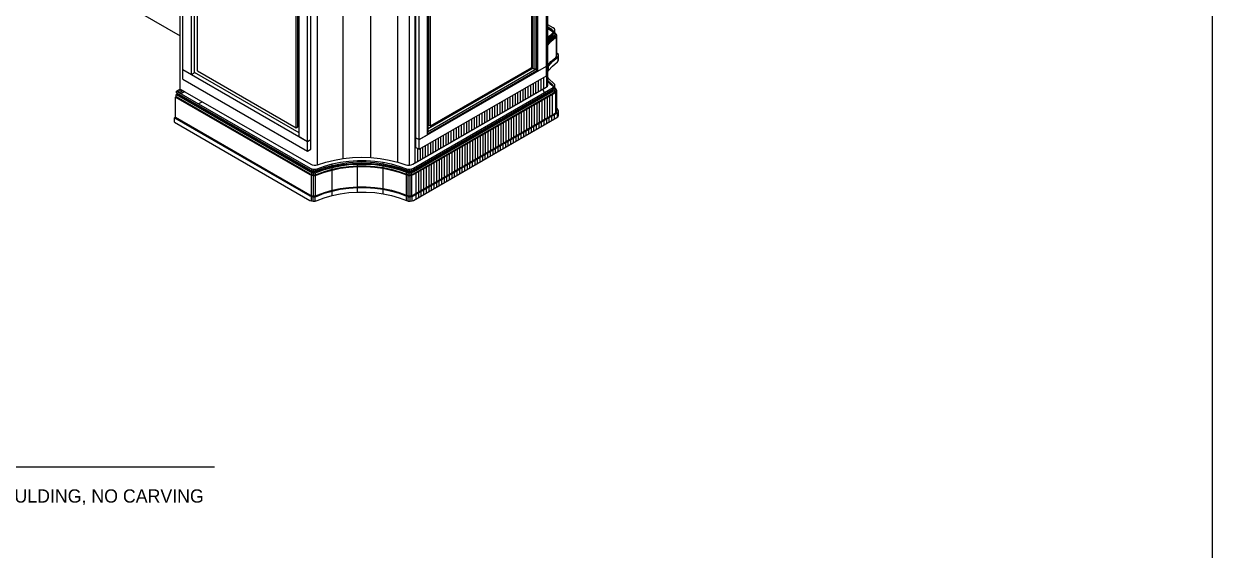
# Model space of a CAD drawing. Header units: inches. Extents: x 0.3 to 16.2, y 0.3 to 11.4.
# Drawn here: x 11.906 to 16.22, y 6.292 to 8.204 of the extents above; entities that cross this region are included whole.
import ezdxf

# ---------------------------------------------------------------- set-up
doc = ezdxf.new("R2010")
doc.units = ezdxf.units.IN
doc.header["$LTSCALE"] = 0.009843
doc.header["$MEASUREMENT"] = 0
doc.layers.add('GEOMETRY', color=7, linetype='Continuous')
doc.layers.add('TEXT', color=7, linetype='Continuous')

msp = doc.modelspace()

# ---------------------------------------------------------------- linework, layer by layer
at = {"layer": 'GEOMETRY'}
for p, q in [((11.2594, 8.8614), (12.4748, 8.1594)), ((12.4748, 7.9665), (12.4748, 8.6965)), ((13.8051, 7.9748), (13.8051, 8.7039)), ((13.8087, 7.9803), (13.8087, 8.7063)), ((13.8087, 8.1799), (13.8087, 8.7063)), ((12.4843, 8.0374), (12.4843, 8.5913)), ((13.7728, 8.0319), (13.7728, 8.5858)), ((13.8035, 8.0496), (13.8035, 8.6035)), ((12.515, 8.0197), (12.515, 8.5736)), ((12.5268, 8.0264), (12.5268, 8.5669)), ((12.5374, 8.0327), (12.5374, 8.5484)), ((13.7504, 8.0449), (13.7504, 8.5606)), ((13.7551, 8.0421), (13.7551, 8.5728)), ((13.7634, 8.0374), (13.7634, 8.5776)), ((13.7693, 8.0406), (13.7693, 8.5811)), ((12.9732, 7.6917), (12.9732, 8.4224)), ((13.0661, 7.7142), (13.0661, 8.4472)), ((13.1669, 7.7177), (13.1669, 8.4508)), ((13.2642, 7.7012), (13.2642, 8.4319)), ((13.3063, 7.6902), (13.3063, 8.4201)), ((13.3276, 7.6988), (13.3276, 8.4283)), ((12.8957, 7.8256), (12.8957, 8.3413)), ((12.9016, 7.8287), (12.9016, 8.3449)), ((12.9063, 7.7937), (12.9063, 8.3476)), ((12.937, 7.776), (12.937, 8.3299)), ((12.9488, 7.7827), (12.9488, 8.3366)), ((13.3295, 7.7894), (13.3295, 8.3433)), ((13.3413, 7.7827), (13.3413, 8.3366)), ((13.372, 7.8004), (13.372, 8.3543)), ((13.3744, 7.8126), (13.3744, 8.3528)), ((13.3744, 7.822), (13.3744, 8.3528)), ((13.3768, 7.8358), (13.3768, 8.3516)), ((13.3827, 7.8323), (13.3827, 8.348)), ((13.8287, 8.1882), (13.8087, 8.2)), ((13.8083, 8.176), (13.8087, 8.1799)), ((13.8232, 8.1827), (13.8087, 8.1909)), ((13.8299, 8.176), (13.8087, 8.1882)), ((13.8311, 8.172), (13.8087, 8.185)), ((13.8087, 8.1453), (13.8256, 8.161)), ((13.8087, 8.1516), (13.8142, 8.1583)), ((13.8087, 8.1516), (13.8142, 8.1583)), ((13.8087, 8.152), (13.8142, 8.1571)), ((13.8087, 8.152), (13.8142, 8.1571)), ((13.8142, 8.1583), (13.8311, 8.1736)), ((13.8142, 8.1583), (13.8311, 8.1736)), ((13.8142, 8.1528), (13.8311, 8.1681)), ((13.8154, 8.1461), (13.8319, 8.1614)), ((13.8154, 8.1461), (13.8319, 8.1614)), ((13.8154, 8.1394), (13.8319, 8.1547)), ((13.8201, 8.1394), (13.8374, 8.1547)), ((13.8201, 8.1394), (13.8374, 8.1547)), ((13.8272, 8.1795), (13.8232, 8.1827)), ((13.8256, 8.1681), (13.8287, 8.1717)), ((13.8256, 8.1681), (13.8287, 8.1717)), ((13.8256, 8.161), (13.8287, 8.1646)), ((13.8291, 8.1756), (13.8272, 8.1795)), ((13.8327, 8.185), (13.8287, 8.1882)), ((13.8287, 8.1717), (13.8291, 8.1756)), ((13.8287, 8.1717), (13.8291, 8.1756)), ((13.8287, 8.1646), (13.8287, 8.1661)), ((13.8291, 8.172), (13.8291, 8.1756)), ((13.8319, 8.1744), (13.8299, 8.176)), ((13.8311, 8.1736), (13.8339, 8.1772)), ((13.8311, 8.1736), (13.8339, 8.1772)), ((13.8311, 8.1681), (13.8339, 8.1717)), ((13.8319, 8.1614), (13.835, 8.165)), ((13.8319, 8.1614), (13.835, 8.165)), ((13.8319, 8.1547), (13.835, 8.1583)), ((13.8346, 8.1811), (13.8327, 8.185)), ((13.8354, 8.1697), (13.8331, 8.1709)), ((13.8339, 8.1772), (13.8346, 8.1811)), ((13.8339, 8.1772), (13.8346, 8.1811)), ((13.8339, 8.1717), (13.8339, 8.1772)), ((13.8339, 8.1717), (13.8346, 8.1756)), ((13.8358, 8.1689), (13.8339, 8.1728)), ((13.8346, 8.1756), (13.8346, 8.1811)), ((13.835, 8.165), (13.8358, 8.1689)), ((13.835, 8.165), (13.8358, 8.1689)), ((13.835, 8.1583), (13.835, 8.165)), ((13.835, 8.1583), (13.8358, 8.1622)), ((13.8394, 8.1661), (13.8354, 8.1697)), ((13.8358, 8.1622), (13.8358, 8.1689)), ((13.8374, 8.1547), (13.8406, 8.1583)), ((13.8374, 8.1547), (13.8406, 8.1583)), ((13.8409, 8.1622), (13.8394, 8.1661)), ((13.8406, 8.1583), (13.8409, 8.1622)), ((13.8406, 8.1583), (13.8409, 8.1622)), ((13.8406, 8.085), (13.8406, 8.1583)), ((13.8409, 8.089), (13.8409, 8.1622)), ((13.8063, 8.1232), (13.8071, 8.124)), ((13.8063, 8.1232), (13.8071, 8.124)), ((13.8071, 8.15), (13.8079, 8.1508)), ((13.8071, 8.15), (13.8079, 8.1508)), ((13.8071, 8.1429), (13.8079, 8.1441)), ((13.8087, 8.1461), (13.8142, 8.1528)), ((13.8087, 8.1382), (13.8154, 8.1461)), ((13.8087, 8.1382), (13.8154, 8.1461)), ((13.8087, 8.1315), (13.8154, 8.1394)), ((13.8087, 8.126), (13.8201, 8.1394)), ((13.8087, 8.126), (13.8201, 8.1394)), ((13.8201, 8.0661), (13.8374, 8.0815)), ((13.826, 8.0661), (13.8437, 8.0815)), ((13.826, 8.0661), (13.8437, 8.0815)), ((13.8374, 8.0815), (13.8406, 8.085)), ((13.8417, 8.0965), (13.8406, 8.0976)), ((13.8406, 8.085), (13.8409, 8.089)), ((13.8461, 8.0933), (13.8417, 8.0965)), ((13.8437, 8.0815), (13.8469, 8.085)), ((13.8437, 8.0815), (13.8469, 8.085)), ((13.8437, 8.0654), (13.8469, 8.0689)), ((13.8476, 8.0894), (13.8461, 8.0933)), ((13.8469, 8.085), (13.8476, 8.0894)), ((13.8469, 8.085), (13.8476, 8.0894)), ((13.8469, 8.0689), (13.8469, 8.085)), ((13.8469, 8.0689), (13.8476, 8.0728)), ((13.8476, 8.0728), (13.8476, 8.0894)), ((12.4843, 8.0374), (12.937, 7.776)), ((12.4843, 8.0374), (12.937, 7.776)), ((12.4843, 8.0374), (12.515, 8.0197)), ((12.4843, 8.002), (12.4843, 8.0374)), ((12.515, 8.0197), (12.5268, 8.0264)), ((12.9063, 7.8071), (12.5268, 8.0264)), ((12.5374, 8.0327), (12.8957, 7.8256)), ((13.3413, 7.7827), (13.8035, 8.0496)), ((13.3413, 7.7827), (13.8035, 8.0496)), ((13.372, 7.8114), (13.7693, 8.0406)), ((13.372, 7.8114), (13.7693, 8.0406)), ((13.372, 7.8043), (13.7693, 8.0339)), ((13.7551, 8.0421), (13.3744, 7.822)), ((13.3827, 7.8323), (13.7504, 8.0449)), ((13.7193, 8.0213), (13.7193, 8.0268)), ((13.7283, 8.0268), (13.7283, 8.0319)), ((13.7378, 8.0319), (13.7378, 8.0374)), ((13.7472, 8.0374), (13.7472, 8.0429)), ((13.7551, 8.0421), (13.7634, 8.0374)), ((13.7634, 8.0374), (13.7693, 8.0406)), ((13.7693, 8.0339), (13.7693, 8.0406)), ((13.7693, 8.0339), (13.7728, 8.0319)), ((13.7728, 8.0319), (13.8035, 8.0496)), ((13.8035, 8.0142), (13.8035, 8.0496)), ((13.8063, 8.0496), (13.8071, 8.0508)), ((13.8087, 8.0528), (13.8201, 8.0661)), ((13.8087, 8.0453), (13.8118, 8.05)), ((13.8087, 8.0453), (13.8118, 8.05)), ((13.8087, 8.0291), (13.8118, 8.0339)), ((13.8118, 8.05), (13.826, 8.0661)), ((13.8118, 8.05), (13.826, 8.0661)), ((13.8118, 8.0339), (13.826, 8.05)), ((13.8118, 8.0339), (13.8118, 8.05)), ((13.826, 8.05), (13.8437, 8.0654)), ((12.4843, 8.002), (12.937, 7.7406)), ((13.3413, 7.7476), (13.8035, 8.0142)), ((13.6445, 7.9783), (13.6445, 7.9835)), ((13.6539, 7.9835), (13.6539, 7.989)), ((13.6634, 7.989), (13.6634, 7.9945)), ((13.6724, 7.9945), (13.6724, 7.9996)), ((13.6819, 7.9996), (13.6819, 8.0051)), ((13.6913, 8.0051), (13.6913, 8.0106)), ((13.7004, 8.0106), (13.7004, 8.0157)), ((13.7098, 8.0157), (13.7098, 8.0213)), ((13.7472, 7.9409), (13.7472, 7.9819)), ((13.7563, 7.9465), (13.7563, 7.987)), ((13.7657, 7.9516), (13.7657, 7.9925)), ((13.7752, 7.9571), (13.7752, 7.998)), ((13.7843, 7.9626), (13.7843, 8.0031)), ((13.7937, 7.9677), (13.7937, 8.0087)), ((13.8071, 7.998), (13.8063, 7.9992)), ((13.8079, 7.9984), (13.8071, 7.9996)), ((13.8142, 8.002), (13.8087, 8.0083)), ((13.8256, 7.9815), (13.8087, 7.9972)), ((13.8154, 7.9898), (13.8087, 7.9972)), ((13.8201, 7.9827), (13.8087, 7.9961)), ((13.8311, 7.9866), (13.8142, 8.002)), ((13.8319, 7.9744), (13.8154, 7.9898)), ((13.8307, 7.9732), (13.8201, 7.9827)), ((13.8287, 7.9776), (13.8256, 7.9815)), ((13.8339, 7.9831), (13.8311, 7.9866)), ((13.8346, 7.9791), (13.8339, 7.9831)), ((12.4602, 7.9394), (12.4575, 7.9374)), ((12.4638, 7.948), (12.4602, 7.9461)), ((12.4602, 7.9461), (12.9457, 7.6657)), ((12.4602, 7.9461), (12.9457, 7.6657)), ((12.4602, 7.9394), (12.4602, 7.9461)), ((12.4602, 7.9394), (12.9457, 7.6591)), ((12.4748, 7.9665), (12.461, 7.9587)), ((12.461, 7.9587), (12.9457, 7.6787)), ((12.461, 7.9587), (12.9457, 7.6787)), ((12.461, 7.9531), (12.461, 7.9587)), ((12.461, 7.9531), (12.9457, 7.6732)), ((12.4638, 7.948), (12.4638, 7.9516)), ((12.4638, 7.948), (12.9465, 7.6693)), ((12.4795, 7.9642), (12.4654, 7.9559)), ((12.4697, 7.9445), (12.4661, 7.9425)), ((12.4854, 7.9606), (12.4713, 7.9524)), ((12.4748, 7.9665), (12.9484, 7.6933)), ((12.4913, 7.9571), (12.4772, 7.9492)), ((13.3185, 7.6933), (13.8031, 7.9732)), ((13.3205, 7.6693), (13.8232, 7.9598)), ((13.3209, 7.6787), (13.8287, 7.9717)), ((13.3209, 7.6787), (13.8287, 7.9717)), ((13.3209, 7.6732), (13.8287, 7.9665)), ((13.3209, 7.6657), (13.8299, 7.9594)), ((13.3209, 7.6657), (13.8299, 7.9594)), ((13.3209, 7.6591), (13.8299, 7.9528)), ((13.3213, 7.6559), (13.8354, 7.9524)), ((13.3213, 7.6559), (13.8354, 7.9524)), ((13.5701, 7.935), (13.5701, 7.9406)), ((13.5795, 7.9406), (13.5795, 7.9461)), ((13.5886, 7.9457), (13.5886, 7.9512)), ((13.598, 7.9512), (13.598, 7.9567)), ((13.6075, 7.9567), (13.6075, 7.9622)), ((13.6165, 7.9622), (13.6165, 7.9673)), ((13.626, 7.9673), (13.626, 7.9728)), ((13.6354, 7.9728), (13.6354, 7.9783)), ((13.6724, 7.898), (13.6724, 7.9386)), ((13.6819, 7.9031), (13.6819, 7.9441)), ((13.6913, 7.9087), (13.6913, 7.9492)), ((13.7004, 7.9142), (13.7004, 7.9547)), ((13.7098, 7.9193), (13.7098, 7.9602)), ((13.7193, 7.9248), (13.7193, 7.9657)), ((13.7283, 7.9303), (13.7283, 7.9709)), ((13.7378, 7.9354), (13.7378, 7.9764)), ((13.7933, 7.9606), (13.7921, 7.9669)), ((13.7965, 7.9531), (13.7933, 7.9606)), ((13.8008, 7.9425), (13.7996, 7.9461)), ((13.8031, 7.9732), (13.8071, 7.9764)), ((13.8055, 7.9354), (13.8039, 7.9378)), ((13.8071, 7.9764), (13.8087, 7.9803)), ((13.8165, 7.8685), (13.8165, 7.9417)), ((13.8232, 7.9598), (13.8272, 7.963)), ((13.826, 7.8736), (13.826, 7.9472)), ((13.8272, 7.9701), (13.8291, 7.9736)), ((13.8272, 7.9701), (13.8291, 7.9736)), ((13.8272, 7.963), (13.8291, 7.9669)), ((13.8291, 7.9736), (13.8287, 7.9776)), ((13.8287, 7.9717), (13.8327, 7.9752)), ((13.8287, 7.9717), (13.8327, 7.9752)), ((13.8287, 7.9665), (13.8327, 7.9697)), ((13.8291, 7.9669), (13.8291, 7.9736)), ((13.8299, 7.9594), (13.8339, 7.963)), ((13.8299, 7.9594), (13.8339, 7.963)), ((13.8299, 7.9528), (13.8339, 7.9559)), ((13.8327, 7.9736), (13.8319, 7.9744)), ((13.8327, 7.9752), (13.8346, 7.9791)), ((13.8327, 7.9752), (13.8346, 7.9791)), ((13.8327, 7.9697), (13.8327, 7.9752)), ((13.8327, 7.9697), (13.8346, 7.9736)), ((13.8374, 7.9673), (13.8327, 7.9717)), ((13.835, 7.9709), (13.8339, 7.972)), ((13.8339, 7.963), (13.8358, 7.9669)), ((13.8339, 7.963), (13.8358, 7.9669)), ((13.8339, 7.9559), (13.8339, 7.963)), ((13.8339, 7.9559), (13.8358, 7.9598)), ((13.8346, 7.9736), (13.8346, 7.9791)), ((13.8358, 7.9669), (13.835, 7.9709)), ((13.8354, 7.9524), (13.8394, 7.9559)), ((13.8354, 7.9524), (13.8394, 7.9559)), ((13.8358, 7.9598), (13.8358, 7.9669)), ((13.8406, 7.9638), (13.8374, 7.9673)), ((13.8374, 7.8807), (13.8374, 7.9543)), ((13.8394, 7.9559), (13.8409, 7.9598)), ((13.8394, 7.9559), (13.8409, 7.9598)), ((13.8394, 7.8827), (13.8394, 7.9559)), ((13.8409, 7.9598), (13.8406, 7.9638)), ((13.8409, 7.8866), (13.8409, 7.9598)), ((12.4575, 7.9374), (12.9453, 7.6559)), ((12.4575, 7.9374), (12.9453, 7.6559)), ((12.4575, 7.8642), (12.4575, 7.9374)), ((12.5236, 7.9028), (12.5209, 7.9008)), ((12.5331, 7.9079), (12.5295, 7.9059)), ((12.5547, 7.9205), (12.5409, 7.9126)), ((13.4953, 7.8921), (13.4953, 7.8976)), ((13.5047, 7.8972), (13.5047, 7.9028)), ((13.5142, 7.9028), (13.5142, 7.9083)), ((13.5232, 7.9083), (13.5232, 7.9138)), ((13.5327, 7.9134), (13.5327, 7.9189)), ((13.5421, 7.9189), (13.5421, 7.9244)), ((13.5516, 7.9244), (13.5516, 7.9299)), ((13.5606, 7.9295), (13.5606, 7.935)), ((13.598, 7.8547), (13.598, 7.8957)), ((13.6075, 7.8602), (13.6075, 7.9008)), ((13.6165, 7.8657), (13.6165, 7.9063)), ((13.626, 7.8709), (13.626, 7.9118)), ((13.6354, 7.8764), (13.6354, 7.9169)), ((13.6445, 7.8819), (13.6445, 7.9224)), ((13.6539, 7.887), (13.6539, 7.928)), ((13.6634, 7.8925), (13.6634, 7.9331)), ((13.7417, 7.8252), (13.7417, 7.8984)), ((13.7512, 7.8307), (13.7512, 7.9039)), ((13.7606, 7.8362), (13.7606, 7.9094)), ((13.7701, 7.8413), (13.7701, 7.9146)), ((13.7791, 7.8469), (13.7791, 7.9201)), ((13.7886, 7.8524), (13.7886, 7.9256)), ((13.798, 7.8575), (13.798, 7.9311)), ((13.8071, 7.863), (13.8071, 7.9362)), ((13.8437, 7.8941), (13.8409, 7.8961)), ((12.4575, 7.8642), (12.4539, 7.8622)), ((12.4539, 7.8622), (12.9449, 7.5787)), ((12.4539, 7.8622), (12.9449, 7.5787)), ((12.4539, 7.8461), (12.4539, 7.8622)), ((12.4575, 7.8642), (12.9453, 7.5823)), ((13.3213, 7.5823), (13.8354, 7.8791)), ((13.3217, 7.5787), (13.8417, 7.8787)), ((13.3217, 7.5787), (13.8417, 7.8787)), ((13.3217, 7.5622), (13.8417, 7.8626)), ((13.4209, 7.8488), (13.4209, 7.8543)), ((13.4303, 7.8543), (13.4303, 7.8598)), ((13.4394, 7.8598), (13.4394, 7.8654)), ((13.4488, 7.865), (13.4488, 7.8705)), ((13.4583, 7.8705), (13.4583, 7.876)), ((13.4673, 7.876), (13.4673, 7.8815)), ((13.4768, 7.8811), (13.4768, 7.8866)), ((13.4862, 7.8866), (13.4862, 7.8921)), ((13.5232, 7.8118), (13.5232, 7.8524)), ((13.5327, 7.8173), (13.5327, 7.8579)), ((13.5421, 7.8224), (13.5421, 7.8634)), ((13.5516, 7.828), (13.5516, 7.8685)), ((13.5606, 7.8335), (13.5606, 7.874)), ((13.5701, 7.8386), (13.5701, 7.8795)), ((13.5795, 7.8441), (13.5795, 7.8846)), ((13.5886, 7.8496), (13.5886, 7.8902)), ((13.6669, 7.7819), (13.6669, 7.8555)), ((13.6764, 7.7874), (13.6764, 7.8606)), ((13.6858, 7.7929), (13.6858, 7.8661)), ((13.6953, 7.7984), (13.6953, 7.8717)), ((13.7043, 7.8035), (13.7043, 7.8772)), ((13.7138, 7.8091), (13.7138, 7.8823)), ((13.7232, 7.8146), (13.7232, 7.8878)), ((13.7327, 7.8197), (13.7327, 7.8933)), ((13.7953, 7.8358), (13.7953, 7.852)), ((13.8047, 7.8413), (13.8047, 7.8575)), ((13.8142, 7.8465), (13.8142, 7.863)), ((13.8232, 7.852), (13.8232, 7.8681)), ((13.8327, 7.8571), (13.8327, 7.8736)), ((13.8354, 7.8791), (13.8394, 7.8827)), ((13.8394, 7.8827), (13.8409, 7.8866)), ((13.8417, 7.8787), (13.8461, 7.8823)), ((13.8417, 7.8787), (13.8461, 7.8823)), ((13.8417, 7.8626), (13.8461, 7.8661)), ((13.8469, 7.8902), (13.8437, 7.8941)), ((13.8441, 7.8642), (13.8441, 7.8807)), ((13.8461, 7.8823), (13.8476, 7.8862)), ((13.8461, 7.8823), (13.8476, 7.8862)), ((13.8461, 7.8661), (13.8461, 7.8823)), ((13.8461, 7.8661), (13.8476, 7.8701)), ((13.8476, 7.8862), (13.8469, 7.8902)), ((13.8476, 7.8701), (13.8476, 7.8862)), ((12.4539, 7.8461), (12.9449, 7.5622)), ((12.8957, 7.8256), (12.9016, 7.8287)), ((13.372, 7.8114), (13.3744, 7.8126)), ((13.3768, 7.8358), (13.3827, 7.8323)), ((13.3835, 7.8276), (13.3835, 7.8331)), ((13.3929, 7.8327), (13.3929, 7.8382)), ((13.4024, 7.8382), (13.4024, 7.8437)), ((13.4114, 7.8437), (13.4114, 7.8492)), ((13.4488, 7.7689), (13.4488, 7.8094)), ((13.4583, 7.774), (13.4583, 7.815)), ((13.4673, 7.7795), (13.4673, 7.8201)), ((13.4768, 7.785), (13.4768, 7.8256)), ((13.4862, 7.7902), (13.4862, 7.8311)), ((13.4953, 7.7957), (13.4953, 7.8362)), ((13.5047, 7.8012), (13.5047, 7.8417)), ((13.5142, 7.8063), (13.5142, 7.8472)), ((13.5925, 7.739), (13.5925, 7.8122)), ((13.6016, 7.7445), (13.6016, 7.8177)), ((13.611, 7.7496), (13.611, 7.8228)), ((13.6205, 7.7551), (13.6205, 7.8283)), ((13.6299, 7.7606), (13.6299, 7.8339)), ((13.639, 7.7657), (13.639, 7.8394)), ((13.6484, 7.7713), (13.6484, 7.8445)), ((13.6579, 7.7768), (13.6579, 7.85)), ((13.7213, 7.7929), (13.7213, 7.8091)), ((13.7303, 7.7984), (13.7303, 7.8146)), ((13.7398, 7.8035), (13.7398, 7.8201)), ((13.7492, 7.8091), (13.7492, 7.8252)), ((13.7583, 7.8146), (13.7583, 7.8307)), ((13.7677, 7.8197), (13.7677, 7.8362)), ((13.7768, 7.8252), (13.7768, 7.8413)), ((13.7862, 7.8303), (13.7862, 7.8469)), ((12.9063, 7.7937), (12.937, 7.776)), ((12.937, 7.776), (12.9488, 7.7827)), ((12.937, 7.776), (12.9488, 7.7827)), ((12.937, 7.776), (12.9488, 7.7827)), ((12.937, 7.7406), (12.937, 7.776)), ((12.9488, 7.7476), (12.9488, 7.7827)), ((13.3295, 7.7894), (13.3413, 7.7827)), ((13.3295, 7.7894), (13.3413, 7.7827)), ((13.3295, 7.7894), (13.3413, 7.7827)), ((13.3295, 7.7543), (13.3295, 7.7894)), ((13.3413, 7.7827), (13.372, 7.8004)), ((13.3413, 7.7476), (13.3413, 7.7827)), ((13.3744, 7.7256), (13.3744, 7.7665)), ((13.3835, 7.7311), (13.3835, 7.7717)), ((13.3929, 7.7366), (13.3929, 7.7772)), ((13.4024, 7.7417), (13.4024, 7.7827)), ((13.4114, 7.7472), (13.4114, 7.7878)), ((13.4209, 7.7528), (13.4209, 7.7933)), ((13.4303, 7.7579), (13.4303, 7.7988)), ((13.4394, 7.7634), (13.4394, 7.8039)), ((13.5177, 7.6957), (13.5177, 7.7689)), ((13.5268, 7.7012), (13.5268, 7.7744)), ((13.5362, 7.7067), (13.5362, 7.7799)), ((13.5457, 7.7118), (13.5457, 7.7854)), ((13.5551, 7.7173), (13.5551, 7.7906)), ((13.5642, 7.7228), (13.5642, 7.7961)), ((13.5736, 7.728), (13.5736, 7.8016)), ((13.5831, 7.7335), (13.5831, 7.8067)), ((13.6469, 7.75), (13.6469, 7.7661)), ((13.6563, 7.7555), (13.6563, 7.7717)), ((13.6654, 7.7606), (13.6654, 7.7772)), ((13.6748, 7.7661), (13.6748, 7.7823)), ((13.6839, 7.7717), (13.6839, 7.7878)), ((13.6933, 7.7768), (13.6933, 7.7933)), ((13.7028, 7.7823), (13.7028, 7.7984)), ((13.7118, 7.7874), (13.7118, 7.8039)), ((12.937, 7.7406), (12.9488, 7.7476)), ((13.3295, 7.7543), (13.3413, 7.7476)), ((13.337, 7.7043), (13.337, 7.75)), ((13.3465, 7.7094), (13.3465, 7.7504)), ((13.3555, 7.715), (13.3555, 7.7555)), ((13.365, 7.7205), (13.365, 7.761)), ((13.4429, 7.6528), (13.4429, 7.726)), ((13.4524, 7.6579), (13.4524, 7.7315)), ((13.4614, 7.6634), (13.4614, 7.7366)), ((13.4709, 7.6689), (13.4709, 7.7421)), ((13.4803, 7.674), (13.4803, 7.7476)), ((13.4894, 7.6795), (13.4894, 7.7528)), ((13.4988, 7.685), (13.4988, 7.7583)), ((13.5083, 7.6906), (13.5083, 7.7638)), ((13.5724, 7.7071), (13.5724, 7.7236)), ((13.5819, 7.7126), (13.5819, 7.7287)), ((13.5913, 7.7177), (13.5913, 7.7343)), ((13.6004, 7.7232), (13.6004, 7.7394)), ((13.6098, 7.7287), (13.6098, 7.7449)), ((13.6189, 7.7339), (13.6189, 7.7504)), ((13.6283, 7.7394), (13.6283, 7.7555)), ((13.6374, 7.7445), (13.6374, 7.761)), ((12.9484, 7.6933), (12.9539, 7.6913)), ((12.9539, 7.6913), (12.9602, 7.6902)), ((12.9602, 7.6902), (12.9669, 7.6902)), ((12.9669, 7.6902), (12.9732, 7.6917)), ((12.9717, 7.6772), (12.998, 7.687)), ((12.9717, 7.6772), (12.998, 7.687)), ((12.9717, 7.672), (12.998, 7.6815)), ((12.9732, 7.6917), (13.0028, 7.7012)), ((12.998, 7.687), (13.0264, 7.6949)), ((12.998, 7.687), (13.0264, 7.6949)), ((12.998, 7.6815), (13.0264, 7.6894)), ((12.998, 7.674), (13.0264, 7.6819)), ((12.998, 7.674), (13.0264, 7.6819)), ((13.0012, 7.6783), (13.0323, 7.6866)), ((13.0028, 7.7012), (13.0339, 7.7087)), ((13.0264, 7.6949), (13.0559, 7.7008)), ((13.0264, 7.6949), (13.0559, 7.7008)), ((13.0264, 7.6894), (13.0559, 7.6953)), ((13.0264, 7.6894), (13.0264, 7.6949)), ((13.0264, 7.6819), (13.0559, 7.6882)), ((13.0264, 7.6819), (13.0559, 7.6882)), ((13.0264, 7.6752), (13.0264, 7.6819)), ((13.0264, 7.6752), (13.0559, 7.6811)), ((13.0323, 7.6866), (13.0654, 7.6925)), ((13.0339, 7.7087), (13.0661, 7.7142)), ((13.0555, 7.6787), (13.0862, 7.6831)), ((13.0555, 7.6787), (13.0862, 7.6831)), ((13.0559, 7.7008), (13.0866, 7.7047)), ((13.0559, 7.7008), (13.0866, 7.7047)), ((13.0559, 7.6953), (13.0866, 7.6996)), ((13.0559, 7.6882), (13.0866, 7.6921)), ((13.0559, 7.6882), (13.0866, 7.6921)), ((13.0559, 7.6811), (13.0866, 7.6854)), ((13.0654, 7.6925), (13.0654, 7.6965)), ((13.0654, 7.6925), (13.0992, 7.6961)), ((13.0661, 7.7142), (13.0996, 7.7177)), ((13.0862, 7.6831), (13.1177, 7.685)), ((13.0862, 7.6831), (13.1177, 7.685)), ((13.0866, 7.7047), (13.1177, 7.7067)), ((13.0866, 7.7047), (13.1177, 7.7067)), ((13.0866, 7.6996), (13.1177, 7.7016)), ((13.0866, 7.6921), (13.1177, 7.6941)), ((13.0866, 7.6921), (13.1177, 7.6941)), ((13.0866, 7.6854), (13.1177, 7.6874)), ((13.0992, 7.6961), (13.1335, 7.6972)), ((13.0996, 7.7177), (13.1335, 7.7185)), ((13.1177, 7.7067), (13.1492, 7.7067)), ((13.1177, 7.7067), (13.1492, 7.7067)), ((13.1177, 7.7016), (13.1177, 7.7067)), ((13.1177, 7.7016), (13.1492, 7.7016)), ((13.1177, 7.6941), (13.1492, 7.6941)), ((13.1177, 7.6941), (13.1492, 7.6941)), ((13.1177, 7.6874), (13.1177, 7.6941)), ((13.1177, 7.6874), (13.1492, 7.6874)), ((13.1177, 7.685), (13.1492, 7.685)), ((13.1177, 7.685), (13.1492, 7.685)), ((13.1177, 7.6118), (13.1177, 7.685)), ((13.1335, 7.7185), (13.1669, 7.7177)), ((13.1335, 7.6972), (13.1677, 7.6961)), ((13.1492, 7.7067), (13.1803, 7.7047)), ((13.1492, 7.7067), (13.1803, 7.7047)), ((13.1492, 7.7016), (13.1803, 7.6996)), ((13.1492, 7.6941), (13.1803, 7.6921)), ((13.1492, 7.6941), (13.1803, 7.6921)), ((13.1492, 7.6874), (13.1803, 7.6854)), ((13.1492, 7.685), (13.1803, 7.6831)), ((13.1492, 7.685), (13.1803, 7.6831)), ((13.1669, 7.7177), (13.2004, 7.7142)), ((13.1677, 7.6961), (13.1677, 7.7004)), ((13.1677, 7.6961), (13.2016, 7.6925)), ((13.1803, 7.7047), (13.2106, 7.7008)), ((13.1803, 7.7047), (13.2106, 7.7008)), ((13.1803, 7.6996), (13.2106, 7.6953)), ((13.1803, 7.6921), (13.2106, 7.6882)), ((13.1803, 7.6921), (13.2106, 7.6882)), ((13.1803, 7.6854), (13.2106, 7.6811)), ((13.1803, 7.6831), (13.211, 7.6787)), ((13.1803, 7.6831), (13.211, 7.6787)), ((13.2004, 7.7142), (13.2327, 7.7087)), ((13.2016, 7.6925), (13.2343, 7.6866)), ((13.2106, 7.7008), (13.2406, 7.6949)), ((13.2106, 7.7008), (13.2406, 7.6949)), ((13.2106, 7.6953), (13.2106, 7.7008)), ((13.2106, 7.6953), (13.2406, 7.6894)), ((13.2106, 7.6882), (13.2406, 7.6819)), ((13.2106, 7.6882), (13.2406, 7.6819)), ((13.2106, 7.6811), (13.2106, 7.6882)), ((13.2106, 7.6811), (13.2406, 7.6752)), ((13.2327, 7.7087), (13.2642, 7.7012)), ((13.2343, 7.6866), (13.2654, 7.6783)), ((13.2406, 7.6949), (13.2685, 7.687)), ((13.2406, 7.6949), (13.2685, 7.687)), ((13.2406, 7.6894), (13.2685, 7.6815)), ((13.2406, 7.6819), (13.2685, 7.674)), ((13.2406, 7.6819), (13.2685, 7.674)), ((13.2642, 7.7012), (13.2937, 7.6917)), ((13.2654, 7.6783), (13.2654, 7.6823)), ((13.2685, 7.687), (13.2953, 7.6772)), ((13.2685, 7.687), (13.2953, 7.6772)), ((13.2685, 7.6815), (13.2953, 7.672)), ((13.2937, 7.6917), (13.2996, 7.6902)), ((13.2996, 7.6902), (13.3063, 7.6902)), ((13.3063, 7.6902), (13.313, 7.6913)), ((13.313, 7.6913), (13.3185, 7.6933)), ((13.3681, 7.6094), (13.3681, 7.6827)), ((13.3776, 7.615), (13.3776, 7.6882)), ((13.3866, 7.6201), (13.3866, 7.6937)), ((13.3961, 7.6256), (13.3961, 7.6988)), ((13.4055, 7.6311), (13.4055, 7.7043)), ((13.415, 7.6362), (13.415, 7.7098)), ((13.424, 7.6417), (13.424, 7.715)), ((13.4335, 7.6472), (13.4335, 7.7205)), ((13.4984, 7.6642), (13.4984, 7.6807)), ((13.5075, 7.6697), (13.5075, 7.6858)), ((13.5169, 7.6748), (13.5169, 7.6913)), ((13.526, 7.6803), (13.526, 7.6965)), ((13.5354, 7.6858), (13.5354, 7.702)), ((13.5449, 7.6909), (13.5449, 7.7075)), ((13.5539, 7.6965), (13.5539, 7.7126)), ((13.5634, 7.702), (13.5634, 7.7181)), ((12.9453, 7.6559), (12.9512, 7.6535)), ((12.9453, 7.6559), (12.9512, 7.6535)), ((12.9457, 7.6787), (12.9516, 7.6764)), ((12.9457, 7.6787), (12.9516, 7.6764)), ((12.9457, 7.6764), (12.9465, 7.6764)), ((12.9457, 7.6764), (12.9465, 7.6764)), ((12.9457, 7.6732), (12.9516, 7.6709)), ((12.9457, 7.6657), (12.9516, 7.6634)), ((12.9457, 7.6657), (12.9516, 7.6634)), ((12.9457, 7.6591), (12.9516, 7.6567)), ((12.9465, 7.6693), (12.952, 7.6673)), ((12.9512, 7.5803), (12.9512, 7.6535)), ((12.9512, 7.6535), (12.9579, 7.6524)), ((12.9512, 7.6535), (12.9579, 7.6524)), ((12.9516, 7.6709), (12.9516, 7.6764)), ((12.9516, 7.6764), (12.9583, 7.6752)), ((12.9516, 7.6764), (12.9583, 7.6752)), ((12.9516, 7.674), (12.952, 7.674)), ((12.9516, 7.674), (12.952, 7.674)), ((12.9516, 7.6709), (12.9583, 7.6697)), ((12.9516, 7.6567), (12.9516, 7.6634)), ((12.9516, 7.6634), (12.9583, 7.6622)), ((12.9516, 7.6634), (12.9583, 7.6622)), ((12.9516, 7.6567), (12.9583, 7.6555)), ((12.952, 7.6673), (12.9587, 7.6661)), ((12.9579, 7.6524), (12.965, 7.6528)), ((12.9579, 7.6524), (12.965, 7.6528)), ((12.9579, 7.5791), (12.9579, 7.6524)), ((12.9583, 7.6752), (12.9654, 7.6756)), ((12.9583, 7.6752), (12.9654, 7.6756)), ((12.9583, 7.6697), (12.9583, 7.6752)), ((12.9583, 7.6728), (12.9587, 7.6728)), ((12.9583, 7.6728), (12.9587, 7.6728)), ((12.9583, 7.6697), (12.9654, 7.6701)), ((12.9583, 7.6622), (12.965, 7.6626)), ((12.9583, 7.6622), (12.965, 7.6626)), ((12.9583, 7.6555), (12.9583, 7.6622)), ((12.9583, 7.6555), (12.965, 7.6559)), ((12.9587, 7.6661), (12.9654, 7.6665)), ((12.965, 7.6626), (12.9713, 7.6646)), ((12.965, 7.6626), (12.9713, 7.6646)), ((12.965, 7.6559), (12.965, 7.6626)), ((12.965, 7.6559), (12.9713, 7.6579)), ((12.965, 7.6528), (12.9713, 7.6547)), ((12.965, 7.6528), (12.9713, 7.6547)), ((12.965, 7.5795), (12.965, 7.6528)), ((12.9654, 7.6756), (12.9717, 7.6772)), ((12.9654, 7.6756), (12.9717, 7.6772)), ((12.9654, 7.6701), (12.9654, 7.6756)), ((12.9654, 7.6732), (12.9654, 7.6732)), ((12.9654, 7.6732), (12.9654, 7.6732)), ((12.9654, 7.6701), (12.9717, 7.672)), ((12.9654, 7.6665), (12.9717, 7.6681)), ((12.9713, 7.6646), (12.998, 7.674)), ((12.9713, 7.6646), (12.998, 7.674)), ((12.9713, 7.6579), (12.998, 7.6673)), ((12.9713, 7.6547), (12.9976, 7.6646)), ((12.9713, 7.6547), (12.9976, 7.6646)), ((12.9717, 7.6681), (13.0012, 7.6783)), ((12.9717, 7.6748), (12.9717, 7.6748)), ((12.9717, 7.6748), (12.9717, 7.6748)), ((12.9717, 7.6681), (12.9717, 7.6748)), ((12.9976, 7.6646), (13.026, 7.6724)), ((12.9976, 7.6646), (13.026, 7.6724)), ((12.998, 7.6673), (13.0264, 7.6752)), ((13.026, 7.6724), (13.0555, 7.6787)), ((13.026, 7.6724), (13.0555, 7.6787)), ((13.026, 7.5992), (13.026, 7.6724)), ((13.211, 7.6787), (13.2409, 7.6724)), ((13.211, 7.6787), (13.2409, 7.6724)), ((13.211, 7.6055), (13.211, 7.6787)), ((13.2406, 7.6752), (13.2685, 7.6673)), ((13.2409, 7.6724), (13.2689, 7.6646)), ((13.2409, 7.6724), (13.2689, 7.6646)), ((13.2654, 7.6783), (13.2949, 7.6681)), ((13.2685, 7.674), (13.2953, 7.6646)), ((13.2685, 7.674), (13.2953, 7.6646)), ((13.2685, 7.6673), (13.2953, 7.6579)), ((13.2689, 7.6646), (13.2953, 7.6547)), ((13.2689, 7.6646), (13.2953, 7.6547)), ((13.2949, 7.6748), (13.2953, 7.6748)), ((13.2949, 7.6748), (13.2953, 7.6748)), ((13.2949, 7.6681), (13.3012, 7.6665)), ((13.2953, 7.6772), (13.3016, 7.6756)), ((13.2953, 7.6772), (13.3016, 7.6756)), ((13.2953, 7.672), (13.2953, 7.6772)), ((13.2953, 7.672), (13.3016, 7.6701)), ((13.2953, 7.6646), (13.3016, 7.6626)), ((13.2953, 7.6646), (13.3016, 7.6626)), ((13.2953, 7.6579), (13.2953, 7.6646)), ((13.2953, 7.6579), (13.3016, 7.6559)), ((13.2953, 7.6547), (13.302, 7.6528)), ((13.2953, 7.6547), (13.302, 7.6528)), ((13.2953, 7.5815), (13.2953, 7.6547)), ((13.3012, 7.6732), (13.3016, 7.6732)), ((13.3012, 7.6732), (13.3016, 7.6732)), ((13.3012, 7.6665), (13.3079, 7.6661)), ((13.3016, 7.6701), (13.3016, 7.6756)), ((13.3016, 7.6756), (13.3083, 7.6752)), ((13.3016, 7.6756), (13.3083, 7.6752)), ((13.3016, 7.6701), (13.3083, 7.6697)), ((13.3016, 7.6559), (13.3016, 7.6626)), ((13.3016, 7.6626), (13.3087, 7.6622)), ((13.3016, 7.6626), (13.3087, 7.6622)), ((13.3016, 7.6559), (13.3087, 7.6555)), ((13.302, 7.5795), (13.302, 7.6528)), ((13.302, 7.6528), (13.3087, 7.6524)), ((13.302, 7.6528), (13.3087, 7.6524)), ((13.3079, 7.6728), (13.3083, 7.6728)), ((13.3079, 7.6728), (13.3083, 7.6728)), ((13.3079, 7.6661), (13.3079, 7.6728)), ((13.3079, 7.6661), (13.3146, 7.6673)), ((13.3083, 7.6752), (13.315, 7.6764)), ((13.3083, 7.6752), (13.315, 7.6764)), ((13.3083, 7.6697), (13.3083, 7.6752)), ((13.3083, 7.6697), (13.315, 7.6709)), ((13.3087, 7.6622), (13.3154, 7.6634)), ((13.3087, 7.6622), (13.3154, 7.6634)), ((13.3087, 7.6555), (13.3087, 7.6622)), ((13.3087, 7.6555), (13.3154, 7.6567)), ((13.3087, 7.6524), (13.3157, 7.6535)), ((13.3087, 7.6524), (13.3157, 7.6535)), ((13.3087, 7.5791), (13.3087, 7.6524)), ((13.3146, 7.674), (13.315, 7.674)), ((13.3146, 7.674), (13.315, 7.674)), ((13.3146, 7.6673), (13.3205, 7.6693)), ((13.315, 7.6764), (13.3209, 7.6787)), ((13.315, 7.6764), (13.3209, 7.6787)), ((13.315, 7.6709), (13.315, 7.6764)), ((13.315, 7.6709), (13.3209, 7.6732)), ((13.3154, 7.6634), (13.3209, 7.6657)), ((13.3154, 7.6634), (13.3209, 7.6657)), ((13.3154, 7.6567), (13.3154, 7.6634)), ((13.3154, 7.6567), (13.3209, 7.6591)), ((13.3157, 7.6535), (13.3213, 7.6559)), ((13.3157, 7.6535), (13.3213, 7.6559)), ((13.3157, 7.5803), (13.3157, 7.6535)), ((13.3205, 7.6764), (13.3209, 7.6764)), ((13.3205, 7.6764), (13.3209, 7.6764)), ((13.3307, 7.5878), (13.3307, 7.661)), ((13.3402, 7.5933), (13.3402, 7.6665)), ((13.3492, 7.5988), (13.3492, 7.672)), ((13.3587, 7.6039), (13.3587, 7.6772)), ((13.424, 7.6213), (13.424, 7.6378)), ((13.4335, 7.6268), (13.4335, 7.6429)), ((13.4425, 7.6319), (13.4425, 7.6484)), ((13.452, 7.6374), (13.452, 7.6535)), ((13.461, 7.6429), (13.461, 7.6591)), ((13.4705, 7.648), (13.4705, 7.6646)), ((13.4795, 7.6535), (13.4795, 7.6697)), ((13.489, 7.6591), (13.489, 7.6752)), ((12.9972, 7.5878), (13.0256, 7.5961)), ((12.9972, 7.5878), (13.0256, 7.5961)), ((12.9976, 7.5913), (13.026, 7.5992)), ((13.0256, 7.5961), (13.0551, 7.6024)), ((13.0256, 7.5961), (13.0551, 7.6024)), ((13.0256, 7.5799), (13.0256, 7.5961)), ((13.026, 7.5992), (13.0555, 7.6055)), ((13.0551, 7.6024), (13.0862, 7.6067)), ((13.0551, 7.6024), (13.0862, 7.6067)), ((13.0555, 7.6055), (13.0862, 7.6094)), ((13.0862, 7.6094), (13.1177, 7.6118)), ((13.0862, 7.6067), (13.1173, 7.6087)), ((13.0862, 7.6067), (13.1173, 7.6087)), ((13.1173, 7.6087), (13.1492, 7.6087)), ((13.1173, 7.6087), (13.1492, 7.6087)), ((13.1173, 7.5925), (13.1173, 7.6087)), ((13.1177, 7.6118), (13.1492, 7.6118)), ((13.1492, 7.6118), (13.1803, 7.6094)), ((13.1492, 7.6087), (13.1807, 7.6067)), ((13.1492, 7.6087), (13.1807, 7.6067)), ((13.1803, 7.6094), (13.211, 7.6055)), ((13.1807, 7.6067), (13.2114, 7.6024)), ((13.1807, 7.6067), (13.2114, 7.6024)), ((13.211, 7.6055), (13.2409, 7.5992)), ((13.2114, 7.6024), (13.2409, 7.5961)), ((13.2114, 7.6024), (13.2409, 7.5961)), ((13.2114, 7.5862), (13.2114, 7.6024)), ((13.2409, 7.5992), (13.2689, 7.5913)), ((13.2409, 7.5961), (13.2693, 7.5878)), ((13.2409, 7.5961), (13.2693, 7.5878)), ((13.3496, 7.5783), (13.3496, 7.5949)), ((13.3591, 7.5839), (13.3591, 7.6)), ((13.3681, 7.5894), (13.3681, 7.6055)), ((13.3776, 7.5945), (13.3776, 7.611)), ((13.387, 7.6), (13.387, 7.6161)), ((13.3961, 7.6051), (13.3961, 7.6217)), ((13.4055, 7.6106), (13.4055, 7.6268)), ((13.4146, 7.6161), (13.4146, 7.6323)), ((12.9449, 7.5787), (12.9508, 7.5764)), ((12.9449, 7.5787), (12.9508, 7.5764)), ((12.9449, 7.5622), (12.9508, 7.5602)), ((12.9453, 7.5823), (12.9512, 7.5803)), ((12.9508, 7.5602), (12.9508, 7.5764)), ((12.9508, 7.5764), (12.9575, 7.5752)), ((12.9508, 7.5764), (12.9575, 7.5752)), ((12.9508, 7.5602), (12.9575, 7.5591)), ((12.9512, 7.5803), (12.9579, 7.5791)), ((12.9575, 7.5752), (12.9646, 7.5756)), ((12.9575, 7.5752), (12.9646, 7.5756)), ((12.9575, 7.5591), (12.9575, 7.5752)), ((12.9575, 7.5591), (12.9646, 7.5594)), ((12.9579, 7.5791), (12.965, 7.5795)), ((12.9646, 7.5756), (12.9709, 7.5776)), ((12.9646, 7.5756), (12.9709, 7.5776)), ((12.9646, 7.5594), (12.9646, 7.5756)), ((12.9646, 7.5594), (12.9709, 7.5614)), ((12.965, 7.5795), (12.9713, 7.5815)), ((12.9709, 7.5776), (12.9972, 7.5878)), ((12.9709, 7.5776), (12.9972, 7.5878)), ((12.9709, 7.5614), (12.9972, 7.5717)), ((12.9713, 7.5815), (12.9976, 7.5913)), ((12.9972, 7.5717), (13.0256, 7.5799)), ((13.0256, 7.5799), (13.0551, 7.5862)), ((13.0551, 7.5862), (13.0862, 7.5902)), ((13.0862, 7.5902), (13.1173, 7.5925)), ((13.1173, 7.5925), (13.1492, 7.5925)), ((13.1492, 7.5925), (13.1807, 7.5902)), ((13.1807, 7.5902), (13.2114, 7.5862)), ((13.2114, 7.5862), (13.2409, 7.5799)), ((13.2409, 7.5799), (13.2693, 7.5717)), ((13.2689, 7.5913), (13.2953, 7.5815)), ((13.2693, 7.5878), (13.2957, 7.5776)), ((13.2693, 7.5878), (13.2957, 7.5776)), ((13.2693, 7.5717), (13.2957, 7.5614)), ((13.2953, 7.5815), (13.302, 7.5795)), ((13.2957, 7.5776), (13.302, 7.5756)), ((13.2957, 7.5776), (13.302, 7.5756)), ((13.2957, 7.5614), (13.2957, 7.5776)), ((13.2957, 7.5614), (13.302, 7.5594)), ((13.302, 7.5795), (13.3087, 7.5791)), ((13.302, 7.5594), (13.302, 7.5756)), ((13.302, 7.5756), (13.3091, 7.5752)), ((13.302, 7.5756), (13.3091, 7.5752)), ((13.302, 7.5594), (13.3091, 7.5591)), ((13.3087, 7.5791), (13.3157, 7.5803)), ((13.3091, 7.5752), (13.3161, 7.5764)), ((13.3091, 7.5752), (13.3161, 7.5764)), ((13.3091, 7.5591), (13.3091, 7.5752)), ((13.3091, 7.5591), (13.3161, 7.5602)), ((13.3157, 7.5803), (13.3213, 7.5823)), ((13.3161, 7.5764), (13.3217, 7.5787)), ((13.3161, 7.5764), (13.3217, 7.5787)), ((13.3161, 7.5602), (13.3161, 7.5764)), ((13.3161, 7.5602), (13.3217, 7.5622)), ((13.3311, 7.5677), (13.3311, 7.5839)), ((13.3406, 7.5732), (13.3406, 7.5894)), ((9.8425, 6.5945), (12.5984, 6.5945))]:
    msp.add_line(p, q, dxfattribs=at)
msp.add_lwpolyline([(0.315, 11.378), (16.2205, 11.378), (16.2205, 0.315), (0.315, 0.315), (0.315, 11.378)], dxfattribs=at)

# ---------------------------------------------------------------- texts
at = {"layer": 'TEXT'}
msp.add_text('FRONT RIGHT · APPROX 1:4 · PLAIN HOLLOW CORNER — NO MOULDING, NO CARVING', height=0.048189, dxfattribs=at).set_placement((9.8425, 6.4646))

doc.saveas('drawing.dxf')
